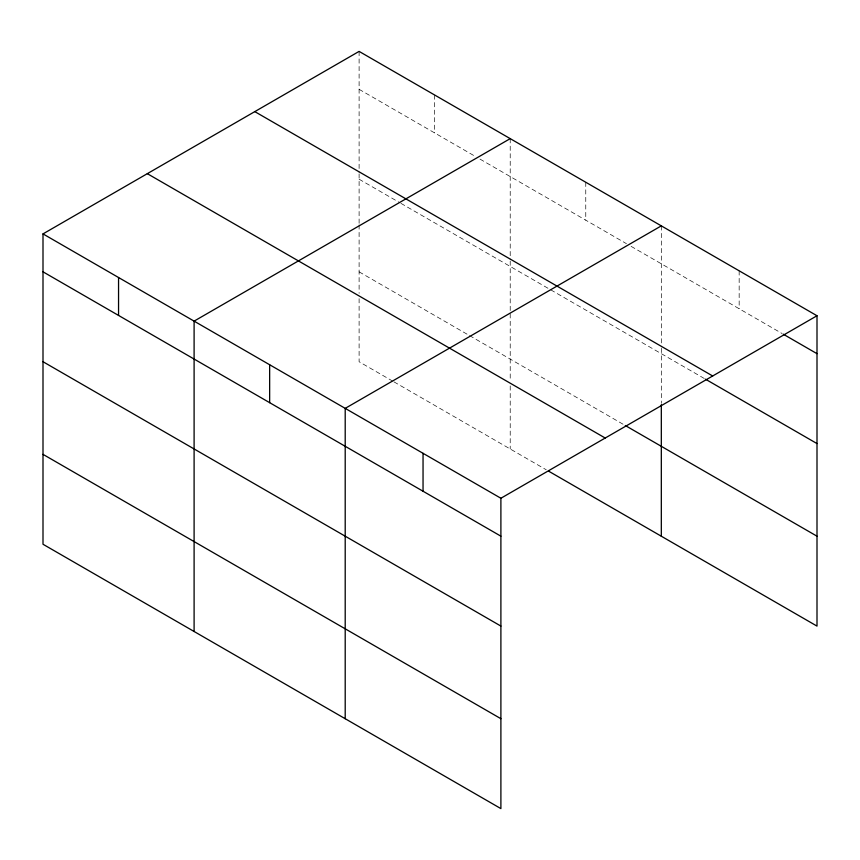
<?xml version="1.0" encoding="UTF-8"?>
<svg xmlns="http://www.w3.org/2000/svg" width="860" height="860" viewBox="0 0 860 860"><rect width="100%" height="100%" fill="white"/><g stroke="black" fill="none" stroke-linecap="round" stroke-linejoin="round"><path stroke-width="0.64" stroke-dasharray="4.3 3.22" d="M359.104 89.311L475.344 156.423M479.987 159.1L626.446 243.659M631.1 246.347L782.149 333.551M359.104 179.213L399.792 202.702M400.954 203.369L704.308 378.507M359.104 271.846L468.367 334.927M469.528 335.594L624.124 424.84M392.816 381.206L359.104 361.748L359.104 298.678M393.977 381.872L546.25 469.786M739.159 270.814L739.159 308.729M661.318 225.868L661.318 346.988M661.318 348.321L661.318 403.362M585.767 182.255L585.767 220.171M510.216 138.632L510.216 259.741M510.216 261.085L510.216 380.55M510.216 385.914L510.216 448.985M434.665 95.008L434.665 132.934M359.104 51.396L359.104 172.505M359.104 173.849L359.104 223.514M359.104 224.858L359.104 293.314"/><path stroke-width="1.29" d="M43 233.899L500.896 498.252L500.896 808.604L43 544.251L43 233.899L359.104 51.396L817 315.749L817 626.101L548.572 471.129M510.216 138.632L194.102 321.135L194.102 631.487M661.318 225.868L345.204 408.371L345.204 718.724M500.896 498.252L817 315.749M783.309 334.217L817 353.675M254.797 111.617L712.682 375.981M705.469 379.185L817 443.577M625.284 425.517L817 536.199M147.318 173.666L605.203 438.03M43 271.814L500.896 536.178M43 361.716L500.896 626.08M43 454.349L500.896 718.702M661.318 404.705L661.318 536.221M423.045 453.317L423.045 491.232M269.653 364.758L269.653 402.673M118.551 277.511L118.551 315.437"/></g></svg>
